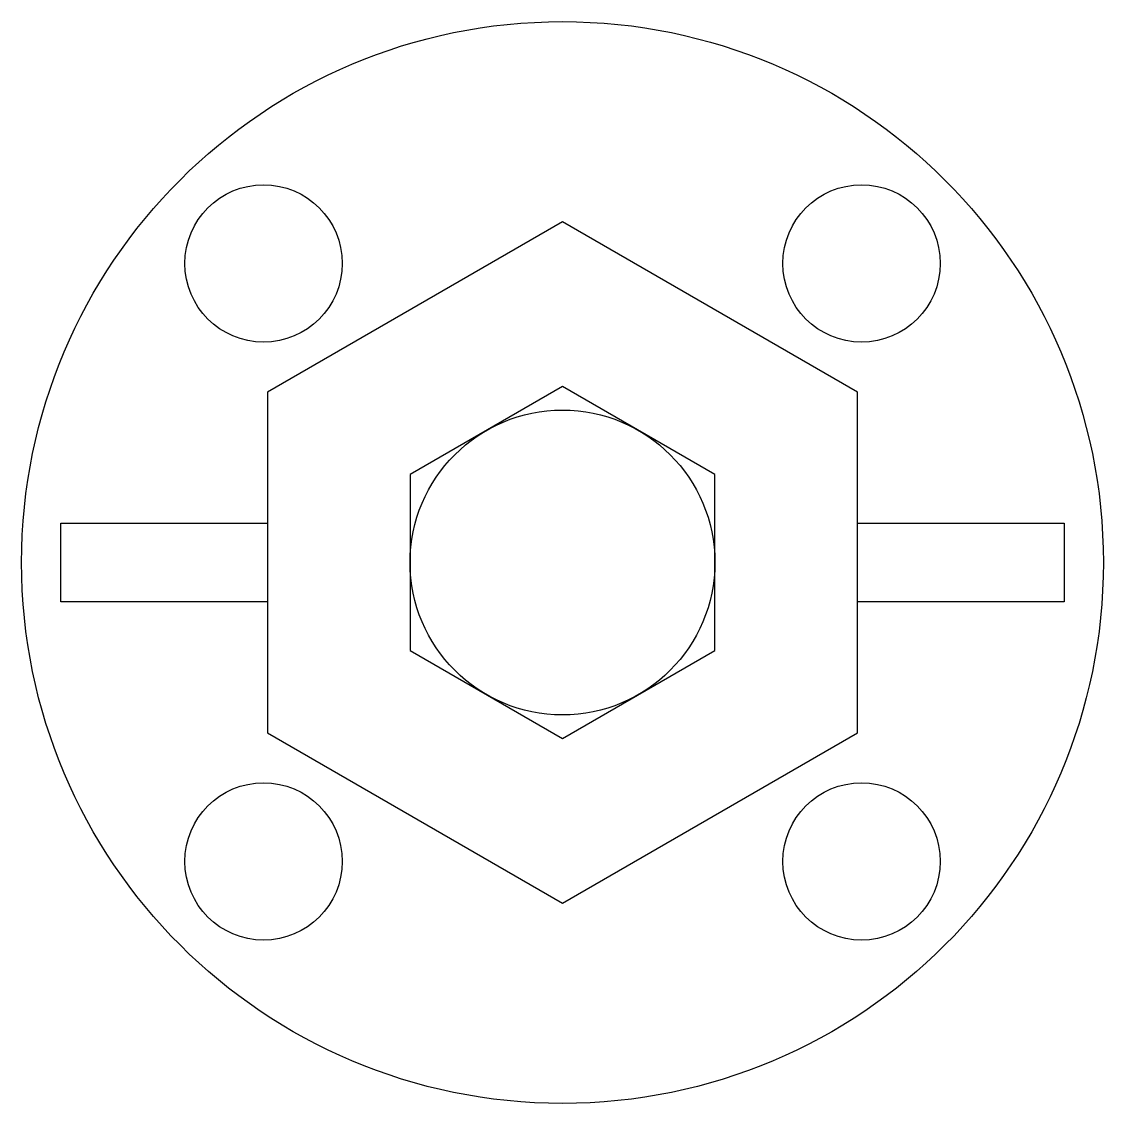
# Model space of a CAD drawing. Header units: millimetres. Extents: x 2989 to 3099, y 1581 to 1691.
import ezdxf

# ---------------------------------------------------------------- set-up
doc = ezdxf.new("R2010")
doc.units = ezdxf.units.MM
doc.layers.add('Слой1', color=30, linetype='Continuous')

msp = doc.modelspace()

# ---------------------------------------------------------------- linework, layer by layer
at = {"layer": 'Слой1'}
for p, q in [((2993.45, 1631.55), (2993.45, 1639.55)), ((2993.45, 1639.55), (3014.45, 1639.55)), ((3074.45, 1639.55), (3095.45, 1639.55)), ((3095.45, 1639.55), (3095.45, 1631.55)), ((3014.45, 1631.55), (2993.45, 1631.55)), ((3095.45, 1631.55), (3074.45, 1631.55))]:
    msp.add_line(p, q, dxfattribs=at)
for points in [[(3074.45, 1652.87), (3044.45, 1670.19), (3014.45, 1652.87), (3014.45, 1618.23), (3044.45, 1600.91), (3074.45, 1618.23)], [(3059.95, 1644.5), (3044.45, 1653.45), (3028.95, 1644.5), (3028.95, 1626.6), (3044.45, 1617.65), (3059.95, 1626.6)]]:
    msp.add_lwpolyline(points, close=True, dxfattribs=at)
for centre, radius in [((3044.45, 1635.55), 55), ((3014.05, 1665.96), 8), ((3074.86, 1665.96), 8), ((3044.45, 1635.55), 15.5), ((3014.05, 1605.15), 8), ((3074.86, 1605.15), 8)]:
    msp.add_circle(centre, radius, dxfattribs=at)

doc.saveas('drawing.dxf')
